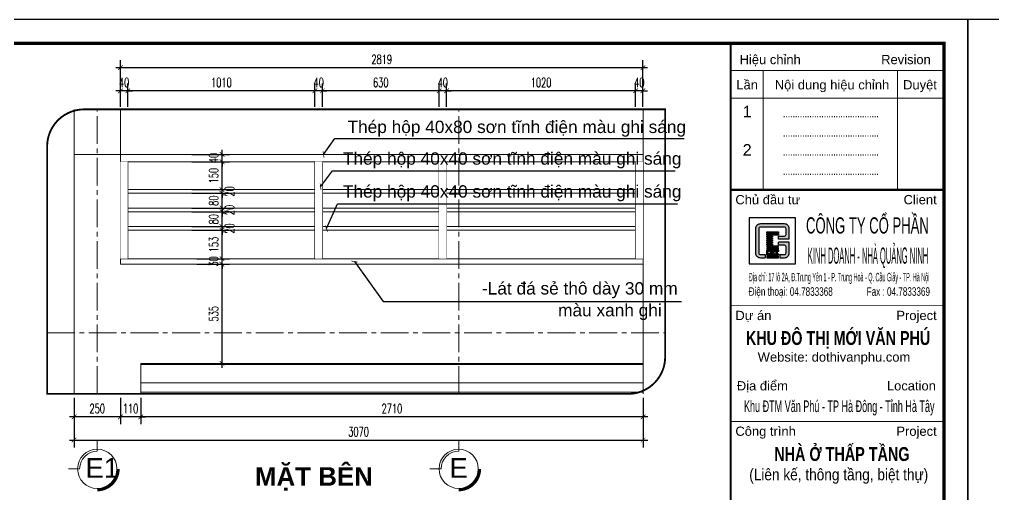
# Model space of a CAD drawing. Header units: millimetres. Extents: x -229618 to 2906, y -178063 to 96806.
# Drawn here: x -89539 to -84284, y -51565 to -49001 of the extents above; entities that cross this region are included whole.
import ezdxf
from ezdxf.enums import TextEntityAlignment as Align

# ---------------------------------------------------------------- set-up
doc = ezdxf.new("R2010")
doc.units = ezdxf.units.MM
doc.header["$LTSCALE"] = 200
doc.header["$MEASUREMENT"] = 0
doc.set_wipeout_variables(frame=1)
doc.header["$PDMODE"] = 3
doc.header["$PDSIZE"] = 50
doc.linetypes.add('CENTER2', pattern=[1.125, 0.75, -0.125, 0.125, -0.125])
doc.linetypes.add('DASHED2', pattern=[0.375, 0.25, -0.125])
doc.layers.get('0').update_dxf_attribs({"color": 95, "linetype": 'CONTINUOUS'})
doc.layers.get('DEFPOINTS').update_dxf_attribs({"linetype": 'CONTINUOUS'})
for name, color, linetype in [('DIM', 251, 'CONTINUOUS'), ('KHUNGTEN', 7, 'CONTINUOUS'), ('TEXT', 33, 'CONTINUOUS')]:
    doc.layers.add(name, color=color, linetype=linetype)
for name, color, linetype, lineweight in [('hatch', 250, 'CONTINUOUS', 5), ('khuat', 8, 'DASHED2', 15), ('nho', 252, 'CONTINUOUS', 15), ('thay', 7, 'CONTINUOUS', 18), ('tim', 18, 'CENTER2', 9)]:
    doc.layers.add(name, color=color, linetype=linetype, lineweight=lineweight)
doc.layers.add('in', color=203, linetype='CONTINUOUS', lineweight=5, plot=False)
doc.styles.add('Aria H B iso', font='Vharialb_0.ttf')
doc.styles.add('Aria H iso', font='Vharial_0.ttf')
doc.styles.add('Arial iso', font='vnarial_0.ttf')
doc.styles.add('Arial N  iso', font='vnarialn_0.ttf')
doc.styles.add('khung', font='Vhcentn_0.ttf')
doc.styles.add('NHO2', font='vncc-rms.shx', dxfattribs={"width": 0.65})
doc.styles.add('Scale', font='vnsimli.shx', dxfattribs={"width": 0.65, "bigfont": 'bigfont.shx'})
doc.dimstyles.new('Scale', dxfattribs={"dimscale": 75, "dimtxt": 2, "dimasz": 1, "dimexe": 1.6, "dimexo": 0, "dimgap": 0.8, "dimtad": 1, "dimdec": 0, "dimzin": 0, "dimdsep": 46, "dimtxsty": 'Scale', "dimblk": 'ARCHTICK', "dimcen": 0.1, "dimdle": 1, "dimclrd": 256, "dimclre": 256, "dimclrt": 3, "dimadec": 0, "dimazin": 0, "dimtfac": 1, "dimtdec": 0, "dimtix": 1, "dimtmove": 2, "dimatfit": 3, "dimldrblk": 'ARCHTICK', "dimfxl": 0, "dimtolj": 1, "dimtzin": 0, "dimarcsym": 0})

# ---------------------------------------------------------------- blocks, each defined once
blk = doc.blocks.new('LO GO NHA QUANG NINH')
at = {"layer": 'hatch', "lineweight": -2}
for points in [[(865, 759, 0.414214), (759, 865), (241, 865, 0.414214), (135, 759), (135, 500), (205, 500), (205, 759, -0.414214), (241, 795), (759, 795, -0.414214), (795, 759), (795, 640, -0.414214), (759, 604), (632, 604), (632, 533), (865, 533)], [(342, 205), (241, 205, -0.414214), (205, 241), (205, 500), (135, 500), (135, 241, 0.414214), (241, 135), (342, 135)], [(865, 474), (632, 474), (632, 404), (759, 404, -0.414214), (795, 368), (795, 241, -0.414214), (759, 205), (658, 205), (658, 135), (759, 135, 0.414214), (865, 241)]]:
    blk.add_hatch(color=32, dxfattribs=at).paths.add_polyline_path(points)
h = blk.add_hatch(color=32, dxfattribs=at)
h.paths.add_polyline_path([(378, 428), (499, 428), (499, 404), (378, 404)])
h.paths.add_polyline_path([(378, 472), (499, 472), (499, 448), (378, 448)])
h.paths.add_polyline_path([(378, 516), (499, 516), (499, 492), (378, 492)])
h.paths.add_polyline_path([(378, 560), (499, 560), (499, 536), (378, 536)])
h.paths.add_polyline_path([(378, 604), (499, 604), (499, 580), (378, 580)])
h.paths.add_polyline_path([(378, 648), (632, 648), (632, 624), (378, 624)])
h.paths.add_polyline_path([(378, 692), (632, 692), (632, 668), (378, 668)])
h = blk.add_hatch(color=32, dxfattribs=at)
h.paths.add_polyline_path([(378, 316), (632, 316), (632, 340), (378, 340)])
h.paths.add_polyline_path([(378, 360), (632, 360), (632, 384), (378, 384)])
h.paths.add_polyline_path([(632, 216), (632, 188), (578, 188), (578, 296), (632, 296), (632, 268), (606, 268), (606, 216)])
h.paths.add_polyline_path([(558, 216), (558, 188), (503, 188), (503, 296), (558, 296), (558, 268), (532, 268), (532, 216)])
h.paths.add_polyline_path([(458, 216), (403, 216), (403, 268), (458, 268)], flags=16)
h.paths.add_polyline_path([(483, 188), (378, 188), (378, 296), (483, 296)])
h.paths.add_polyline_path([(378, 135), (632, 135), (632, 168), (378, 168)])
for p, q in [((632, 533), (632, 604)), ((865, 533), (632, 533)), ((865, 474), (632, 474)), ((632, 404), (632, 474)), ((342, 205), (342, 135)), ((658, 205), (658, 135))]:
    blk.add_line(p, q, dxfattribs=at)
for points in [[(865, 533), (865, 759, 0.414214), (759, 865), (241, 865, 0.414214), (135, 759), (135, 241, 0.414214), (241, 135), (342, 135)], [(632, 604), (759, 604, 0.414214), (795, 640), (795, 759, 0.414214), (759, 795), (241, 795, 0.414214), (205, 759), (205, 241, 0.414214), (241, 205), (342, 205)], [(658, 135), (759, 135, 0.414214), (865, 241), (865, 474)], [(658, 205), (759, 205, 0.414214), (795, 241), (795, 368, 0.414214), (759, 404), (632, 404)]]:
    blk.add_lwpolyline(points, format="xyb", dxfattribs=at)
for points in [[(378, 692), (632, 692), (632, 668), (378, 668)], [(378, 648), (632, 648), (632, 624), (378, 624)], [(378, 604), (499, 604), (499, 580), (378, 580)], [(378, 560), (499, 560), (499, 536), (378, 536)], [(378, 516), (499, 516), (499, 492), (378, 492)], [(378, 472), (499, 472), (499, 448), (378, 448)], [(378, 428), (499, 428), (499, 404), (378, 404)], [(378, 360), (632, 360), (632, 384), (378, 384)], [(378, 316), (632, 316), (632, 340), (378, 340)], [(483, 188), (378, 188), (378, 296), (483, 296)], [(458, 216), (403, 216), (403, 268), (458, 268)], [(378, 135), (632, 135), (632, 168), (378, 168)]]:
    blk.add_lwpolyline(points, close=True, dxfattribs=at)
for points in [[(558, 216), (558, 188), (503, 188), (503, 296), (558, 296), (558, 268), (532, 268), (532, 216), (558, 216)], [(632, 216), (632, 188), (578, 188), (578, 296), (632, 296), (632, 268), (606, 268), (606, 216), (632, 216)]]:
    blk.add_lwpolyline(points, dxfattribs=at)
at = {"layer": 'thay', "lineweight": -2}
blk.add_lwpolyline([(0, 0), (1000, 0), (1000, 1000), (0, 1000)], close=True, dxfattribs=at)
blk = doc.blocks.new('KhungA3')
at = {"layer": 'DEFPOINTS', "color": 8}
blk.add_lwpolyline([(-3.74, 3.81), (416.31, 3.81), (416.31, 300.81), (-3.74, 300.81)], close=True, dxfattribs=at)
at = {"layer": 'KHUNGTEN', "color": 4}
for points, const_width in [([(7.54, 8.99), (411.13, 8.99), (411.13, 295.64), (7.54, 295.64)], 0.724), ([(365.13, 295.64), (411.13, 295.64), (411.13, 8.99), (365.13, 8.99)], 0.466)]:
    blk.add_lwpolyline(points, close=True, dxfattribs=dict(at, const_width=const_width))
at = {"layer": 'KHUNGTEN', "color": 8, "const_width": 0.207}
for points in [[(365.13, 289.81), (411.13, 289.81)], [(372.13, 289.81), (372.13, 264.01)], [(401.13, 289.81), (401.13, 264.01)], [(365.13, 283.81), (411.13, 283.81)], [(365.13, 239.01), (411.13, 239.01)], [(365.13, 214.01), (411.13, 214.01)]]:
    blk.add_lwpolyline(points, dxfattribs=at)
at = {"layer": 'KHUNGTEN', "color": 4, "const_width": 0.466}
blk.add_lwpolyline([(365.13, 264.01), (411.13, 264.01)], dxfattribs=at)
at = {"layer": 'KHUNGTEN'}
blk.add_lwpolyline([(369.13, 248.01), (379.13, 248.01), (379.13, 258.01), (369.13, 258.01)], close=True, dxfattribs=at)
at = {"layer": 'DIM', "linetype": 'Continuous', "xscale": 0.009999999999999998, "yscale": 0.009999999999999998, "zscale": 0.009999999999999992}
blk.add_blockref('LO GO NHA QUANG NINH', (369.13, 248.01), dxfattribs=at)
at = {"layer": 'KHUNGTEN', "color": 8, "style": 'Arial iso'}
for s, height, width, p in [('HiÖu chØnh', 2, 1, (367.05, 291.16)), ('Chñ ®Çu t\xad', 2, 1, (366.14, 260.9)), ('§iÖn tho¹i: 04.7833368', 1.8479, 0.679517, (369.01, 241.14)), ('Dù ¸n', 2, 1, (366.14, 235.9)), ('Website: dothivanphu.com', 2, 1, (370.96, 226.92)), ('§Þa ®iÓm', 2, 1, (366.45, 220.71)), ('C«ng tr×nh', 2, 1, (366.14, 210.9))]:
    blk.add_text(s, height=height, dxfattribs=dict(at, width=width)).set_placement(p)
for s, height, width, p in [('Revision', 2, 1, (408.31, 291.16)), ('Client', 2, 1, (409.58, 260.9)), ('Fax : 04.7833369', 1.8479, 0.679517, (408.13, 241.14)), ('Project', 2, 1, (409.58, 235.9)), ('Location', 2, 1, (409.4, 220.71)), ('Project', 2, 1, (409.58, 210.9))]:
    blk.add_text(s, height=height, dxfattribs=dict(at, width=width)).set_placement(p, align=Align.RIGHT)
at = {"layer": 'KHUNGTEN', "color": 8, "style": 'Arial iso', "width": 1}
for s, p in [('LÇn', (368.68, 286.71)), ('Néi dung hiÖu chØnh', (386.99, 286.71)), ('DuyÖt', (405.98, 286.71))]:
    blk.add_text(s, height=2, dxfattribs=at).set_placement(p, align=Align.MIDDLE_CENTER)
at = {"layer": 'KHUNGTEN', "color": 8}
for s, height, style, width, p in [('1', 2.5, 'Arial N  iso', 1, (368.68, 279.67)), ('........................................', 1.738, 'NHO2', 0.8, (386.75, 279.67)), ('........................................', 1.738, 'NHO2', 0.8, (386.75, 275.53)), ('2', 2.5, 'Arial N  iso', 1, (368.68, 271.4)), ('........................................', 1.738, 'NHO2', 0.8, (386.75, 271.4)), ('........................................', 1.738, 'NHO2', 0.8, (386.75, 267.26))]:
    blk.add_text(s, height=height, dxfattribs=dict(at, style=style, width=width)).set_placement(p, align=Align.CENTER)
at = {"layer": 'KHUNGTEN', "style": 'khung'}
for s, width, p, p2 in [('c«ng ty cæ phÇn', 0.567651, (381.38, 254.59), (407.88, 254.59)), ('KINH DOANH - NHµ QU¶NG NINH', 0.310766, (381.76, 248.07), (407.76, 248.07))]:
    blk.add_text(s, height=3.5, dxfattribs=dict(at, width=width)).set_placement(p, p2, align=Align.FIT)
at = {"layer": 'KHUNGTEN', "color": 8, "style": 'Arial iso', "width": 0.452509}
blk.add_text('§Þa chØ: 17 l« 2A, §.Trung Yªn 1 - P. Trung Hoµ - Q. CÇu GiÊy - TP. Hµ Néi', height=1.8479, dxfattribs=at).set_placement((369.04, 244.25), (408, 244.25), align=Align.FIT)
at = {"layer": 'KHUNGTEN', "color": 7}
for s, height, style, width, p, p2 in [('KHU §¤ THÞ MíI V¡N PHó', 3, 'Aria H B iso', 0.742905, (368.41, 230.52), (408.19, 230.52)), ('Khu §TM V¨n Phó - TP Hµ §«ng - TØnh Hµ T©y', 2.5, 'Arial iso', 0.558949, (368, 216.04), (409.11, 216.04)), ('nhµ ë thÊp tÇng ', 3, 'Aria H B iso', 0.745677, (374.53, 205.47), (404.57, 205.47)), ('(Liªn kÕ, th«ng tÇng, biÖt thù)', 2.5, 'Arial iso', 0.850064, (369.13, 201.3), (407.75, 201.3))]:
    blk.add_text(s, height=height, dxfattribs=dict(at, style=style, width=width)).set_placement(p, p2, align=Align.FIT)
blk = doc.blocks.new('*U2625')
at = {"layer": 'thay', "ltscale": 600}
for p, q in [((0, 20), (0, 361)), ((534, -513), (874, -513))]:
    blk.add_line(p, q, dxfattribs=at)
at = {"layer": 'thay', "ltscale": 600, "const_width": 85.2}
blk.add_lwpolyline([(-639, -513, 0.414214), (0, -1152, 0.414214)], format="xyb", dxfattribs=at)
at = {"layer": 'thay', "ltscale": 600}
blk.add_circle((0, -513), 596, dxfattribs=at)
blk.add_arc((0, -513), 534, 0, 90, dxfattribs=at)
at = {"layer": 'TEXT', "linetype": 'Continuous', "style": 'Aria H iso'}
blk.add_attdef('A', text='', height=596, dxfattribs=at).set_placement((0, -781), align=Align.CENTER)
blk = doc.blocks.new('_ArchTick')
at = {"color": 0, "linetype": 'ByBlock', "const_width": 0.15}
blk.add_lwpolyline([(-0.5, -0.5), (0.5, 0.5)], dxfattribs=at)
blk = doc.blocks.new('*D2780')
at = {"layer": 'DEFPOINTS', "color": 0}
for p in [(-88884.3, -51042.9), (-86174.3, -51042.9), (-88884.3, -51146.2)]:
    blk.add_point(p, dxfattribs=at)
at = {"layer": 'DIM', "lineweight": -2}
for p, q in [((-88884.3, -51042.9), (-88884.3, -51186.2)), ((-86174.3, -51042.9), (-86174.3, -51186.2)), ((-86149.3, -51146.2), (-88909.3, -51146.2))]:
    blk.add_line(p, q, dxfattribs=at)
at = {"layer": 'DIM', "lineweight": -2, "xscale": 25, "yscale": 25, "zscale": 25, "rotation": 180}
blk.add_blockref('_ArchTick', (-88884.3, -51146.2), dxfattribs=at)
at = {"layer": 'DIM', "lineweight": -2, "xscale": 25, "yscale": 25, "zscale": 25}
blk.add_blockref('_ArchTick', (-86174.3, -51146.2), dxfattribs=at)
at = {"layer": 'DIM', "color": 3, "insert": (-87529.3, -51101.2), "char_height": 50, "attachment_point": 5, "style": 'Scale'}
blk.add_mtext('\\A1;2710', dxfattribs=at)
blk = doc.blocks.new('*D2781')
at = {"layer": 'DEFPOINTS', "color": 0}
for p in [(-88994.3, -51042.9), (-88884.3, -51042.9), (-88994.3, -51146.2)]:
    blk.add_point(p, dxfattribs=at)
at = {"layer": 'DIM', "lineweight": -2}
for p, q in [((-88994.3, -51042.9), (-88994.3, -51186.2)), ((-88884.3, -51042.9), (-88884.3, -51186.2)), ((-88994.3, -51146.2), (-89019.3, -51146.2)), ((-88884.3, -51146.2), (-88994.3, -51146.2)), ((-88884.3, -51146.2), (-88859.3, -51146.2))]:
    blk.add_line(p, q, dxfattribs=at)
at = {"layer": 'DIM', "lineweight": -2, "xscale": 25, "yscale": 25, "zscale": 25}
blk.add_blockref('_ArchTick', (-88994.3, -51146.2), dxfattribs=at)
at = {"layer": 'DIM', "lineweight": -2, "xscale": 25, "yscale": 25, "zscale": 25, "rotation": 180}
blk.add_blockref('_ArchTick', (-88884.3, -51146.2), dxfattribs=at)
at = {"layer": 'DIM', "color": 3, "insert": (-88939.3, -51101.2), "char_height": 50, "attachment_point": 5, "style": 'Scale'}
blk.add_mtext('\\A1;110', dxfattribs=at)
blk = doc.blocks.new('*D2782')
at = {"layer": 'DEFPOINTS', "color": 0}
for p in [(-89244.3, -51042.9), (-88994.3, -51042.9), (-89244.3, -51146.2)]:
    blk.add_point(p, dxfattribs=at)
at = {"layer": 'DIM', "lineweight": -2}
for p, q in [((-89244.3, -51042.9), (-89244.3, -51186.2)), ((-88994.3, -51042.9), (-88994.3, -51186.2)), ((-88969.3, -51146.2), (-89269.3, -51146.2))]:
    blk.add_line(p, q, dxfattribs=at)
at = {"layer": 'DIM', "lineweight": -2, "xscale": 25, "yscale": 25, "zscale": 25, "rotation": 180}
blk.add_blockref('_ArchTick', (-89244.3, -51146.2), dxfattribs=at)
at = {"layer": 'DIM', "lineweight": -2, "xscale": 25, "yscale": 25, "zscale": 25}
blk.add_blockref('_ArchTick', (-88994.3, -51146.2), dxfattribs=at)
at = {"layer": 'DIM', "color": 3, "insert": (-89119.3, -51101.2), "char_height": 50, "attachment_point": 5, "style": 'Scale'}
blk.add_mtext('\\A1;250', dxfattribs=at)
blk = doc.blocks.new('*D2783')
at = {"layer": 'DEFPOINTS', "color": 0}
for p in [(-89244.3, -51042.9), (-86174.3, -51042.9), (-86174.3, -51271.2)]:
    blk.add_point(p, dxfattribs=at)
at = {"layer": 'DIM', "lineweight": -2}
for p, q in [((-89244.3, -51042.9), (-89244.3, -51311.2)), ((-86174.3, -51042.9), (-86174.3, -51311.2)), ((-89269.3, -51271.2), (-86149.3, -51271.2))]:
    blk.add_line(p, q, dxfattribs=at)
at = {"layer": 'DIM', "lineweight": -2, "xscale": 25, "yscale": 25, "zscale": 25, "rotation": 180}
blk.add_blockref('_ArchTick', (-89244.3, -51271.2), dxfattribs=at)
at = {"layer": 'DIM', "lineweight": -2, "xscale": 25, "yscale": 25, "zscale": 25}
blk.add_blockref('_ArchTick', (-86174.3, -51271.2), dxfattribs=at)
at = {"layer": 'DIM', "color": 3, "insert": (-87709.3, -51226.2), "char_height": 50, "attachment_point": 5, "style": 'Scale'}
blk.add_mtext('\\A1;3070', dxfattribs=at)
blk = doc.blocks.new('*D2784')
at = {"layer": 'DEFPOINTS', "color": 0}
for p in [(-86214.9, -49385.7), (-86214.9, -49471.6), (-86174.9, -49471.6)]:
    blk.add_point(p, dxfattribs=at)
at = {"layer": 'DIM', "lineweight": -2}
for p, q in [((-86214.9, -49385.7), (-86239.9, -49385.7)), ((-86214.9, -49471.6), (-86214.9, -49345.7)), ((-86174.9, -49385.7), (-86214.9, -49385.7)), ((-86174.9, -49471.6), (-86174.9, -49345.7)), ((-86174.9, -49385.7), (-86149.9, -49385.7))]:
    blk.add_line(p, q, dxfattribs=at)
at = {"layer": 'DIM', "lineweight": -2, "xscale": 25, "yscale": 25, "zscale": 25}
blk.add_blockref('_ArchTick', (-86214.9, -49385.7), dxfattribs=at)
at = {"layer": 'DIM', "lineweight": -2, "xscale": 25, "yscale": 25, "zscale": 25, "rotation": 180}
blk.add_blockref('_ArchTick', (-86174.9, -49385.7), dxfattribs=at)
at = {"layer": 'DIM', "color": 3, "insert": (-86194.9, -49340.7), "char_height": 50, "attachment_point": 5, "style": 'Scale'}
blk.add_mtext('\\A1;40', dxfattribs=at)
blk = doc.blocks.new('*D2785')
at = {"layer": 'DEFPOINTS', "color": 0}
for p in [(-87234.8, -49385.7), (-87234.8, -49471.6), (-86214.9, -49471.6)]:
    blk.add_point(p, dxfattribs=at)
at = {"layer": 'DIM', "lineweight": -2}
for p, q in [((-86189.9, -49385.7), (-87259.8, -49385.7)), ((-87234.8, -49471.6), (-87234.8, -49345.7)), ((-86214.9, -49471.6), (-86214.9, -49345.7))]:
    blk.add_line(p, q, dxfattribs=at)
at = {"layer": 'DIM', "lineweight": -2, "xscale": 25, "yscale": 25, "zscale": 25, "rotation": 180}
blk.add_blockref('_ArchTick', (-87234.8, -49385.7), dxfattribs=at)
at = {"layer": 'DIM', "lineweight": -2, "xscale": 25, "yscale": 25, "zscale": 25}
blk.add_blockref('_ArchTick', (-86214.9, -49385.7), dxfattribs=at)
at = {"layer": 'DIM', "color": 3, "insert": (-86724.8, -49340.7), "char_height": 50, "attachment_point": 5, "style": 'Scale'}
blk.add_mtext('\\A1;1020', dxfattribs=at)
blk = doc.blocks.new('*D2786')
at = {"layer": 'DEFPOINTS', "color": 0}
for p in [(-87274.8, -49385.7), (-87274.8, -49471.6), (-87234.8, -49471.6)]:
    blk.add_point(p, dxfattribs=at)
at = {"layer": 'DIM', "lineweight": -2}
for p, q in [((-87274.8, -49385.7), (-87299.8, -49385.7)), ((-87274.8, -49471.6), (-87274.8, -49345.7)), ((-87234.8, -49385.7), (-87274.8, -49385.7)), ((-87234.8, -49471.6), (-87234.8, -49345.7)), ((-87234.8, -49385.7), (-87209.8, -49385.7))]:
    blk.add_line(p, q, dxfattribs=at)
at = {"layer": 'DIM', "lineweight": -2, "xscale": 25, "yscale": 25, "zscale": 25}
blk.add_blockref('_ArchTick', (-87274.8, -49385.7), dxfattribs=at)
at = {"layer": 'DIM', "lineweight": -2, "xscale": 25, "yscale": 25, "zscale": 25, "rotation": 180}
blk.add_blockref('_ArchTick', (-87234.8, -49385.7), dxfattribs=at)
at = {"layer": 'DIM', "color": 3, "insert": (-87254.8, -49340.7), "char_height": 50, "attachment_point": 5, "style": 'Scale'}
blk.add_mtext('\\A1;40', dxfattribs=at)
blk = doc.blocks.new('*D2787')
at = {"layer": 'DEFPOINTS', "color": 0}
for p in [(-87904.8, -49385.7), (-87904.8, -49471.6), (-87274.8, -49471.6)]:
    blk.add_point(p, dxfattribs=at)
at = {"layer": 'DIM', "lineweight": -2}
for p, q in [((-87249.8, -49385.7), (-87929.8, -49385.7)), ((-87904.8, -49471.6), (-87904.8, -49345.7)), ((-87274.8, -49471.6), (-87274.8, -49345.7))]:
    blk.add_line(p, q, dxfattribs=at)
at = {"layer": 'DIM', "lineweight": -2, "xscale": 25, "yscale": 25, "zscale": 25, "rotation": 180}
blk.add_blockref('_ArchTick', (-87904.8, -49385.7), dxfattribs=at)
at = {"layer": 'DIM', "lineweight": -2, "xscale": 25, "yscale": 25, "zscale": 25}
blk.add_blockref('_ArchTick', (-87274.8, -49385.7), dxfattribs=at)
at = {"layer": 'DIM', "color": 3, "insert": (-87589.8, -49340.7), "char_height": 50, "attachment_point": 5, "style": 'Scale'}
blk.add_mtext('\\A1;630', dxfattribs=at)
blk = doc.blocks.new('*D2788')
at = {"layer": 'DEFPOINTS', "color": 0}
for p in [(-87944.8, -49385.7), (-87944.8, -49471.6), (-87904.8, -49471.6)]:
    blk.add_point(p, dxfattribs=at)
at = {"layer": 'DIM', "lineweight": -2}
for p, q in [((-87944.8, -49385.7), (-87969.8, -49385.7)), ((-87944.8, -49471.6), (-87944.8, -49345.7)), ((-87904.8, -49385.7), (-87944.8, -49385.7)), ((-87904.8, -49471.6), (-87904.8, -49345.7)), ((-87904.8, -49385.7), (-87879.8, -49385.7))]:
    blk.add_line(p, q, dxfattribs=at)
at = {"layer": 'DIM', "lineweight": -2, "xscale": 25, "yscale": 25, "zscale": 25}
blk.add_blockref('_ArchTick', (-87944.8, -49385.7), dxfattribs=at)
at = {"layer": 'DIM', "lineweight": -2, "xscale": 25, "yscale": 25, "zscale": 25, "rotation": 180}
blk.add_blockref('_ArchTick', (-87904.8, -49385.7), dxfattribs=at)
at = {"layer": 'DIM', "color": 3, "insert": (-87924.8, -49340.7), "char_height": 50, "attachment_point": 5, "style": 'Scale'}
blk.add_mtext('\\A1;40', dxfattribs=at)
blk = doc.blocks.new('*D2789')
at = {"layer": 'DEFPOINTS', "color": 0}
for p in [(-88954.3, -49385.7), (-88954.3, -49471.6), (-87944.8, -49471.6)]:
    blk.add_point(p, dxfattribs=at)
at = {"layer": 'DIM', "lineweight": -2}
for p, q in [((-87919.8, -49385.7), (-88979.3, -49385.7)), ((-88954.3, -49471.6), (-88954.3, -49345.7)), ((-87944.8, -49471.6), (-87944.8, -49345.7))]:
    blk.add_line(p, q, dxfattribs=at)
at = {"layer": 'DIM', "lineweight": -2, "xscale": 25, "yscale": 25, "zscale": 25, "rotation": 180}
blk.add_blockref('_ArchTick', (-88954.3, -49385.7), dxfattribs=at)
at = {"layer": 'DIM', "lineweight": -2, "xscale": 25, "yscale": 25, "zscale": 25}
blk.add_blockref('_ArchTick', (-87944.8, -49385.7), dxfattribs=at)
at = {"layer": 'DIM', "color": 3, "insert": (-88449.5, -49340.7), "char_height": 50, "attachment_point": 5, "style": 'Scale'}
blk.add_mtext('\\A1;1010', dxfattribs=at)
blk = doc.blocks.new('*D2790')
at = {"layer": 'DEFPOINTS', "color": 0}
for p in [(-88994.3, -49385.7), (-88994.3, -49471.6), (-88954.3, -49471.6)]:
    blk.add_point(p, dxfattribs=at)
at = {"layer": 'DIM', "lineweight": -2}
for p, q in [((-88994.3, -49385.7), (-89019.3, -49385.7)), ((-88994.3, -49471.6), (-88994.3, -49345.7)), ((-88954.3, -49385.7), (-88994.3, -49385.7)), ((-88954.3, -49471.6), (-88954.3, -49345.7)), ((-88954.3, -49385.7), (-88929.3, -49385.7))]:
    blk.add_line(p, q, dxfattribs=at)
at = {"layer": 'DIM', "lineweight": -2, "xscale": 25, "yscale": 25, "zscale": 25}
blk.add_blockref('_ArchTick', (-88994.3, -49385.7), dxfattribs=at)
at = {"layer": 'DIM', "lineweight": -2, "xscale": 25, "yscale": 25, "zscale": 25, "rotation": 180}
blk.add_blockref('_ArchTick', (-88954.3, -49385.7), dxfattribs=at)
at = {"layer": 'DIM', "color": 3, "insert": (-88974.3, -49340.7), "char_height": 50, "attachment_point": 5, "style": 'Scale'}
blk.add_mtext('\\A1;40', dxfattribs=at)
blk = doc.blocks.new('*D2791')
at = {"layer": 'DEFPOINTS', "color": 0}
for p in [(-86174.9, -49260.7), (-88994.3, -49471.6), (-86174.9, -49471.6)]:
    blk.add_point(p, dxfattribs=at)
at = {"layer": 'DIM', "lineweight": -2}
for p, q in [((-88994.3, -49471.6), (-88994.3, -49220.7)), ((-86174.9, -49471.6), (-86174.9, -49220.7)), ((-89019.3, -49260.7), (-86149.9, -49260.7))]:
    blk.add_line(p, q, dxfattribs=at)
at = {"layer": 'DIM', "lineweight": -2, "xscale": 25, "yscale": 25, "zscale": 25, "rotation": 180}
blk.add_blockref('_ArchTick', (-88994.3, -49260.7), dxfattribs=at)
at = {"layer": 'DIM', "lineweight": -2, "xscale": 25, "yscale": 25, "zscale": 25}
blk.add_blockref('_ArchTick', (-86174.9, -49260.7), dxfattribs=at)
at = {"layer": 'DIM', "color": 3, "insert": (-87584.6, -49215.7), "char_height": 50, "attachment_point": 5, "style": 'Scale'}
blk.add_mtext('\\A1;2819', dxfattribs=at)
blk = doc.blocks.new('*D2792')
at = {"layer": 'DEFPOINTS', "color": 0}
for p in [(-88581.7, -50322), (-88446.2, -50322), (-88581.7, -50857)]:
    blk.add_point(p, dxfattribs=at)
at = {"layer": 'DIM', "lineweight": -2}
for p, q in [((-88581.7, -50322), (-88406.2, -50322)), ((-88446.2, -50882), (-88446.2, -50297)), ((-88581.7, -50857), (-88406.2, -50857))]:
    blk.add_line(p, q, dxfattribs=at)
at = {"layer": 'DIM', "lineweight": -2, "xscale": 25, "yscale": 25, "zscale": 25}
for p, rotation in [((-88446.2, -50322), 90), ((-88446.2, -50857), 270)]:
    blk.add_blockref('_ArchTick', p, dxfattribs=dict(at, rotation=rotation))
at = {"layer": 'DIM', "color": 3, "insert": (-88491.2, -50589.5), "char_height": 50, "attachment_point": 5, "rotation": 90, "style": 'Scale'}
blk.add_mtext('\\A1;535', dxfattribs=at)
blk = doc.blocks.new('*D2793')
at = {"layer": 'DEFPOINTS', "color": 0}
for p in [(-88582.5, -50292), (-88581.7, -50322), (-88446.2, -50292)]:
    blk.add_point(p, dxfattribs=at)
at = {"layer": 'DIM', "lineweight": -2}
for p, q in [((-88446.2, -50292), (-88446.2, -50267)), ((-88582.5, -50292), (-88406.2, -50292)), ((-88581.7, -50322), (-88406.2, -50322)), ((-88446.2, -50322), (-88446.2, -50292)), ((-88446.2, -50322), (-88446.2, -50347))]:
    blk.add_line(p, q, dxfattribs=at)
at = {"layer": 'DIM', "lineweight": -2, "xscale": 25, "yscale": 25, "zscale": 25}
for p, rotation in [((-88446.2, -50292), 270), ((-88446.2, -50322), 90)]:
    blk.add_blockref('_ArchTick', p, dxfattribs=dict(at, rotation=rotation))
at = {"layer": 'DIM', "color": 3, "insert": (-88491.2, -50307), "char_height": 50, "attachment_point": 5, "rotation": 90, "style": 'Scale'}
blk.add_mtext('\\A1;30', dxfattribs=at)
blk = doc.blocks.new('*D2794')
at = {"layer": 'DEFPOINTS', "color": 0}
for p in [(-88609.6, -50138.9), (-88446.2, -50138.9), (-88582.5, -50292)]:
    blk.add_point(p, dxfattribs=at)
at = {"layer": 'DIM', "lineweight": -2}
for p, q in [((-88446.2, -50317), (-88446.2, -50113.9)), ((-88609.6, -50138.9), (-88406.2, -50138.9)), ((-88582.5, -50292), (-88406.2, -50292))]:
    blk.add_line(p, q, dxfattribs=at)
at = {"layer": 'DIM', "lineweight": -2, "xscale": 25, "yscale": 25, "zscale": 25}
for p, rotation in [((-88446.2, -50138.9), 90), ((-88446.2, -50292), 270)]:
    blk.add_blockref('_ArchTick', p, dxfattribs=dict(at, rotation=rotation))
at = {"layer": 'DIM', "color": 3, "insert": (-88491.2, -50215.4), "char_height": 50, "attachment_point": 5, "rotation": 90, "style": 'Scale'}
blk.add_mtext('\\A1;153', dxfattribs=at)
blk = doc.blocks.new('*D2795')
at = {"layer": 'DEFPOINTS', "color": 0}
for p in [(-88609.6, -50118.9), (-88446.2, -50118.9), (-88609.6, -50138.9)]:
    blk.add_point(p, dxfattribs=at)
at = {"layer": 'DIM', "lineweight": -2}
for p, q in [((-88609.6, -50118.9), (-88406.2, -50118.9)), ((-88446.2, -50118.9), (-88446.2, -50093.9)), ((-88446.2, -50138.9), (-88446.2, -50118.9)), ((-88609.6, -50138.9), (-88406.2, -50138.9)), ((-88446.2, -50138.9), (-88446.2, -50163.9))]:
    blk.add_line(p, q, dxfattribs=at)
at = {"layer": 'DIM', "lineweight": -2, "xscale": 25, "yscale": 25, "zscale": 25}
for p, rotation in [((-88446.2, -50118.9), 270), ((-88446.2, -50138.9), 90)]:
    blk.add_blockref('_ArchTick', p, dxfattribs=dict(at, rotation=rotation))
at = {"layer": 'DIM', "color": 3, "insert": (-88405.2, -50128.9), "char_height": 50, "attachment_point": 5, "rotation": 90, "style": 'Scale'}
blk.add_mtext('\\A1;20', dxfattribs=at)
blk = doc.blocks.new('*D2796')
at = {"layer": 'DEFPOINTS', "color": 0}
for p in [(-88609.6, -50038.9), (-88446.2, -50038.9), (-88609.6, -50118.9)]:
    blk.add_point(p, dxfattribs=at)
at = {"layer": 'DIM', "lineweight": -2}
for p, q in [((-88446.2, -50038.9), (-88446.2, -50013.9)), ((-88609.6, -50038.9), (-88406.2, -50038.9)), ((-88446.2, -50118.9), (-88446.2, -50038.9)), ((-88609.6, -50118.9), (-88406.2, -50118.9)), ((-88446.2, -50118.9), (-88446.2, -50143.9))]:
    blk.add_line(p, q, dxfattribs=at)
at = {"layer": 'DIM', "lineweight": -2, "xscale": 25, "yscale": 25, "zscale": 25}
for p, rotation in [((-88446.2, -50038.9), 270), ((-88446.2, -50118.9), 90)]:
    blk.add_blockref('_ArchTick', p, dxfattribs=dict(at, rotation=rotation))
at = {"layer": 'DIM', "color": 3, "insert": (-88491.2, -50078.9), "char_height": 50, "attachment_point": 5, "rotation": 90, "style": 'Scale'}
blk.add_mtext('\\A1;80', dxfattribs=at)
blk = doc.blocks.new('*D2797')
at = {"layer": 'DEFPOINTS', "color": 0}
for p in [(-88609.6, -50018.9), (-88446.2, -50018.9), (-88609.6, -50038.9)]:
    blk.add_point(p, dxfattribs=at)
at = {"layer": 'DIM', "lineweight": -2}
for p, q in [((-88609.6, -50018.9), (-88406.2, -50018.9)), ((-88446.2, -50018.9), (-88446.2, -49993.9)), ((-88446.2, -50038.9), (-88446.2, -50018.9)), ((-88609.6, -50038.9), (-88406.2, -50038.9)), ((-88446.2, -50038.9), (-88446.2, -50063.9))]:
    blk.add_line(p, q, dxfattribs=at)
at = {"layer": 'DIM', "lineweight": -2, "xscale": 25, "yscale": 25, "zscale": 25}
for p, rotation in [((-88446.2, -50018.9), 270), ((-88446.2, -50038.9), 90)]:
    blk.add_blockref('_ArchTick', p, dxfattribs=dict(at, rotation=rotation))
at = {"layer": 'DIM', "color": 3, "insert": (-88405.2, -50028.9), "char_height": 50, "attachment_point": 5, "rotation": 90, "style": 'Scale'}
blk.add_mtext('\\A1;20', dxfattribs=at)
blk = doc.blocks.new('*D2798')
at = {"layer": 'DEFPOINTS', "color": 0}
for p in [(-88609.6, -49938.9), (-88446.2, -49938.9), (-88609.6, -50018.9)]:
    blk.add_point(p, dxfattribs=at)
at = {"layer": 'DIM', "lineweight": -2}
for p, q in [((-88446.2, -49938.9), (-88446.2, -49913.9)), ((-88609.6, -49938.9), (-88406.2, -49938.9)), ((-88446.2, -50018.9), (-88446.2, -49938.9)), ((-88609.6, -50018.9), (-88406.2, -50018.9)), ((-88446.2, -50018.9), (-88446.2, -50043.9))]:
    blk.add_line(p, q, dxfattribs=at)
at = {"layer": 'DIM', "lineweight": -2, "xscale": 25, "yscale": 25, "zscale": 25}
for p, rotation in [((-88446.2, -49938.9), 270), ((-88446.2, -50018.9), 90)]:
    blk.add_blockref('_ArchTick', p, dxfattribs=dict(at, rotation=rotation))
at = {"layer": 'DIM', "color": 3, "insert": (-88491.2, -49978.9), "char_height": 50, "attachment_point": 5, "rotation": 90, "style": 'Scale'}
blk.add_mtext('\\A1;80', dxfattribs=at)
blk = doc.blocks.new('*D2799')
at = {"layer": 'DEFPOINTS', "color": 0}
for p in [(-88609.6, -49918.9), (-88446.2, -49918.9), (-88609.6, -49938.9)]:
    blk.add_point(p, dxfattribs=at)
at = {"layer": 'DIM', "lineweight": -2}
for p, q in [((-88609.6, -49918.9), (-88406.2, -49918.9)), ((-88446.2, -49918.9), (-88446.2, -49893.9)), ((-88446.2, -49938.9), (-88446.2, -49918.9)), ((-88609.6, -49938.9), (-88406.2, -49938.9)), ((-88446.2, -49938.9), (-88446.2, -49963.9))]:
    blk.add_line(p, q, dxfattribs=at)
at = {"layer": 'DIM', "lineweight": -2, "xscale": 25, "yscale": 25, "zscale": 25}
for p, rotation in [((-88446.2, -49918.9), 270), ((-88446.2, -49938.9), 90)]:
    blk.add_blockref('_ArchTick', p, dxfattribs=dict(at, rotation=rotation))
at = {"layer": 'DIM', "color": 3, "insert": (-88405.2, -49928.9), "char_height": 50, "attachment_point": 5, "rotation": 90, "style": 'Scale'}
blk.add_mtext('\\A1;20', dxfattribs=at)
blk = doc.blocks.new('*D2800')
at = {"layer": 'DEFPOINTS', "color": 0}
for p in [(-88609.6, -49768.9), (-88446.2, -49768.9), (-88609.6, -49918.9)]:
    blk.add_point(p, dxfattribs=at)
at = {"layer": 'DIM', "lineweight": -2}
for p, q in [((-88446.2, -49943.9), (-88446.2, -49743.9)), ((-88609.6, -49768.9), (-88406.2, -49768.9)), ((-88609.6, -49918.9), (-88406.2, -49918.9))]:
    blk.add_line(p, q, dxfattribs=at)
at = {"layer": 'DIM', "lineweight": -2, "xscale": 25, "yscale": 25, "zscale": 25}
for p, rotation in [((-88446.2, -49768.9), 90), ((-88446.2, -49918.9), 270)]:
    blk.add_blockref('_ArchTick', p, dxfattribs=dict(at, rotation=rotation))
at = {"layer": 'DIM', "color": 3, "insert": (-88491.2, -49843.9), "char_height": 50, "attachment_point": 5, "rotation": 90, "style": 'Scale'}
blk.add_mtext('\\A1;150', dxfattribs=at)
blk = doc.blocks.new('*D2801')
at = {"layer": 'DEFPOINTS', "color": 0}
for p in [(-88609.6, -49728.9), (-88446.2, -49728.9), (-88609.6, -49768.9)]:
    blk.add_point(p, dxfattribs=at)
at = {"layer": 'DIM', "lineweight": -2}
for p, q in [((-88446.2, -49728.9), (-88446.2, -49703.9)), ((-88609.6, -49728.9), (-88406.2, -49728.9)), ((-88446.2, -49768.9), (-88446.2, -49728.9)), ((-88609.6, -49768.9), (-88406.2, -49768.9)), ((-88446.2, -49768.9), (-88446.2, -49793.9))]:
    blk.add_line(p, q, dxfattribs=at)
at = {"layer": 'DIM', "lineweight": -2, "xscale": 25, "yscale": 25, "zscale": 25}
for p, rotation in [((-88446.2, -49728.9), 270), ((-88446.2, -49768.9), 90)]:
    blk.add_blockref('_ArchTick', p, dxfattribs=dict(at, rotation=rotation))
at = {"layer": 'DIM', "color": 3, "insert": (-88491.2, -49748.9), "char_height": 50, "attachment_point": 5, "rotation": 90, "style": 'Scale'}
blk.add_mtext('\\A1;40', dxfattribs=at)

msp = doc.modelspace()

# ---------------------------------------------------------------- hatches: boundary and pattern name
at = {"layer": 'hatch', "linetype": 'Continuous'}
h = msp.add_hatch(dxfattribs=at)
h.set_pattern_fill('ANSI32', color=256, scale=400, angle=135, style=0)
h.set_pattern_definition([(7e-15, (-175091.76, 10187.23), (3e-14, -150), []), (7e-15, (-175041.76, 10237.23), (3e-14, -150), [])])
h.paths.add_polyline_path([(-88884.3, -50857), (-87169.3, -50857), (-87169.3, -51022), (-88884.3, -51022)])
h.paths.add_polyline_path([(-87169.3, -50857), (-86174.3, -50857), (-86174.3, -51022), (-87169.3, -51022)])

# ---------------------------------------------------------------- linework, layer by layer
at = {"layer": 'in'}
for points in [[(-94923.3, -49000.5), (-84422.3, -49000.5), (-84422.3, -56425.5), (-94923.3, -56425.5)], [(-84422.3, -49000.5), (-73921.2, -49000.5), (-73921.2, -56425.5), (-84422.3, -56425.5)]]:
    msp.add_lwpolyline(points, close=True, dxfattribs=at)
at = {"layer": 'khuat', "color": 5, "const_width": 10}
msp.add_lwpolyline([(-86255.2, -51022), (-89389.6, -51022), (-89389.6, -49685.8, -0.414214), (-89189.6, -49485.8), (-86055.2, -49485.8), (-86055.2, -50822, -0.414214)], format="xyb", close=True, dxfattribs=at)
at = {"layer": 'nho', "linetype": 'Continuous'}
for p, q in [((-88954.3, -50292), (-88954.3, -49768.9)), ((-87944.8, -50292), (-87944.8, -49768.9)), ((-87904.8, -50292), (-87904.8, -49768.9)), ((-87274.8, -50292), (-87274.8, -49768.9)), ((-87234.8, -50292), (-87234.8, -49768.9)), ((-86214.9, -50292), (-86214.9, -49768.9)), ((-86174.3, -49918.9), (-88994.3, -49918.9)), ((-86174.3, -49938.9), (-88994.3, -49938.9)), ((-86174.3, -50018.9), (-88994.3, -50018.9)), ((-86174.3, -50038.9), (-88994.3, -50038.9)), ((-86174.3, -50118.9), (-88994.3, -50118.9)), ((-86174.3, -50138.9), (-88994.3, -50138.9))]:
    msp.add_line(p, q, dxfattribs=at)
at = {"layer": 'thay', "linetype": 'Continuous'}
for p, q in [((-89244.3, -51022), (-89244.3, -49485.8)), ((-88994.3, -50322), (-88994.3, -49485.8)), ((-86174.3, -49485.8), (-86174.3, -51022)), ((-86174.9, -49728.9), (-88994.3, -49728.9)), ((-86174.9, -49768.9), (-88994.3, -49768.9)), ((-86174.3, -50292), (-88994.3, -50292)), ((-86174.3, -50322), (-88994.3, -50322)), ((-88884.3, -51022), (-88884.3, -50857)), ((-86174.3, -50857), (-88884.3, -50857))]:
    msp.add_line(p, q, dxfattribs=at)
at = {"layer": 'thay'}
msp.add_line((-88994.3, -49728.9), (-89244.3, -49728.9), dxfattribs=at)
at = {"layer": 'tim'}
for p, q in [((-89119.3, -51022), (-89119.3, -49485.8)), ((-87169.3, -51022), (-87169.3, -49485.8)), ((-89389.6, -50692), (-86055.2, -50692))]:
    msp.add_line(p, q, dxfattribs=at)

# ---------------------------------------------------------------- block references
at = {"layer": 'hatch'}
ref = msp.add_blockref('*U2625', (-89119.3, -51335.4), dxfattribs=dict(at, xscale=-0.177800000004936, yscale=0.177800000004936, zscale=0.1778))
ref.add_attrib('A', 'e1', dxfattribs={"layer": 'TEXT', "linetype": 'Continuous', "height": 106, "style": 'Aria H iso'}).set_placement((-89092.1, -51474.3), align=Align.CENTER)
ref = msp.add_blockref('*U2625', (-87169.3, -51335.4), dxfattribs=dict(at, xscale=-0.177800000004936, yscale=0.177800000004936, zscale=0.1778))
ref.add_attrib('A', 'e', dxfattribs={"layer": 'TEXT', "linetype": 'Continuous', "height": 106, "style": 'Aria H iso'}).set_placement((-87169.3, -51474.3), align=Align.CENTER)
at = {"layer": 'KHUNGTEN', "xscale": 25, "yscale": 25, "zscale": 25.00000000000008}
for p in [(-94829.9, -56520.9), (-84328.8, -56520.9)]:
    msp.add_blockref('KhungA3', p, dxfattribs=at)

# ---------------------------------------------------------------- texts
at = {"layer": 'TEXT', "style": 'Arial iso'}
for s, p in [('ThÐp hép 40x80 s¬n tÜnh ®iÖn mµu ghi s¸ng', (-87769.1, -49613.6)), ('-L¸t ®¸ sÎ th« dµy 30 mm', (-87043.6, -50485.4)), ('mµu xanh ghi', (-86632.9, -50603.4))]:
    msp.add_text(s, height=66.667, dxfattribs=at).set_placement(p)
at = {"layer": 'TEXT', "style": 'Aria H B iso'}
msp.add_text('mÆt bªn', height=100, dxfattribs=at).set_placement((-87950.4, -51517.6), align=Align.CENTER)

# ---------------------------------------------------------------- dimensions: what is measured, and where the dimension line sits
at = {"layer": 'DIM'}
for base, p1, p2, angle, picture, middle in [((-86174.9, -49260.7), (-88994.3, -49471.6), (-86174.9, -49471.6), 180, '*D2791', (-87584.6, -49215.7)), ((-88994.3, -49385.7), (-88954.3, -49471.6), (-88994.3, -49471.6), 180, '*D2790', (-88974.3, -49340.7)), ((-88954.2784743, -49385.6950355), (-87944.7784743, -49471.5845779), (-88954.2784743, -49471.5845779), 180, '*D2789', (-88449.5284743, -49340.6950355)), ((-87944.8, -49385.7), (-87904.8, -49471.6), (-87944.8, -49471.6), 180, '*D2788', (-87924.8, -49340.7)), ((-87904.8, -49385.7), (-87274.8, -49471.6), (-87904.8, -49471.6), 180, '*D2787', (-87589.8, -49340.7)), ((-87274.8, -49385.7), (-87234.8, -49471.6), (-87274.8, -49471.6), 180, '*D2786', (-87254.8, -49340.7)), ((-87234.8, -49385.7), (-86214.9, -49471.6), (-87234.8, -49471.6), 180, '*D2785', (-86724.8, -49340.7)), ((-86214.9, -49385.7), (-86174.9, -49471.6), (-86214.9, -49471.6), 180, '*D2784', (-86194.9, -49340.7)), ((-88446.2, -49728.9), (-88609.6, -49768.9), (-88609.6, -49728.9), 90, '*D2801', (-88491.2, -49748.9)), ((-88446.2, -49768.9), (-88609.6, -49918.9), (-88609.6, -49768.9), 90, '*D2800', (-88491.2, -49843.9)), ((-88446.2, -49938.9), (-88609.6, -50018.9), (-88609.6, -49938.9), 90, '*D2798', (-88491.2, -49978.9)), ((-88446.2, -50038.9), (-88609.6, -50118.9), (-88609.6, -50038.9), 90, '*D2796', (-88491.2, -50078.9)), ((-88446.2, -50138.9), (-88582.5, -50292), (-88609.6, -50138.9), 90, '*D2794', (-88491.2, -50215.4)), ((-88446.2, -50292), (-88581.7, -50322), (-88582.5, -50292), 90, '*D2793', (-88491.2, -50307)), ((-88446.2, -50322), (-88581.7, -50857), (-88581.7, -50322), 90, '*D2792', (-88491.2, -50589.5)), ((-89244.3, -51146.2), (-88994.3, -51042.9), (-89244.3, -51042.9), 180, '*D2782', (-89119.3, -51101.2)), ((-86174.3, -51271.2), (-89244.3, -51042.9), (-86174.3, -51042.9), 180, '*D2783', (-87709.3, -51226.2)), ((-88994.3, -51146.2), (-88884.3, -51042.9), (-88994.3, -51042.9), 180, '*D2781', (-88939.3, -51101.2)), ((-88884.3, -51146.2), (-86174.3, -51042.9), (-88884.3, -51042.9), 180, '*D2780', (-87529.3, -51101.2))]:
    dim = msp.add_linear_dim(base=base, p1=p1, p2=p2, angle=angle, dimstyle='Scale', override={"dimscale": 25}, dxfattribs=at)
    dim.commit()
    dim.dimension.update_dxf_attribs({"geometry": picture, "text_midpoint": middle})
for base, p1, p2, picture, middle in [((-88446.2, -49918.9), (-88609.6, -49938.9), (-88609.6, -49918.9), '*D2799', (-88405.2, -49928.9)), ((-88446.2, -50018.9), (-88609.6, -50038.9), (-88609.6, -50018.9), '*D2797', (-88405.2, -50028.9)), ((-88446.2, -50118.9), (-88609.6, -50138.9), (-88609.6, -50118.9), '*D2795', (-88405.2, -50128.9))]:
    dim = msp.add_linear_dim(base=base, p1=p1, p2=p2, angle=90, dimstyle='Scale', override={"dimscale": 25}, dxfattribs=at)
    dim.commit()
    dim.dimension.update_dxf_attribs({"geometry": picture, "text_midpoint": middle, "dimtype": 160})

# ---------------------------------------------------------------- next in the draw order: wipeouts: each hides what was drawn before it
for points in [[(-88954.3, -49768.9), (-88994.3, -49768.9), (-88994.3, -50292), (-88954.3, -50292)], [(-87904.8, -49768.9), (-87944.8, -49768.9), (-87944.8, -50292), (-87904.8, -50292)], [(-87234.8, -49768.9), (-87274.8, -49768.9), (-87274.8, -50292), (-87234.8, -50292)], [(-86174.3, -49768.9), (-86214.3, -49768.9), (-86214.3, -50292), (-86174.3, -50292)]]:
    msp.add_wipeout(points).dxf.layer = 'nho'

# ---------------------------------------------------------------- next in the draw order: texts
at = {"layer": 'TEXT', "style": 'Arial iso'}
for p in [(-87793.9, -49784.5), (-87793.9, -49962.2)]:
    msp.add_text('ThÐp hép 40x40 s¬n tÜnh ®iÖn mµu ghi s¸ng', height=66.667, dxfattribs=at).set_placement(p)

# ---------------------------------------------------------------- next in the draw order: leaders
at = {"layer": 'DIM'}
for points in [[(-87898.7, -49728.9), (-87837, -49642.8), (-85952.7, -49642.8)], [(-87914.5, -49903.5), (-87850.4, -49817.6), (-86001.2, -49817.6)], [(-87882.4, -50129.5), (-87823.1, -49995.4), (-85988.5, -49995.4)], [(-87731.2, -50307.5), (-87576, -50524), (-85967.4, -50524)]]:
    msp.add_leader(points, dimstyle='Scale', override={"dimscale": 25}, dxfattribs=at)

doc.saveas('drawing.dxf')
